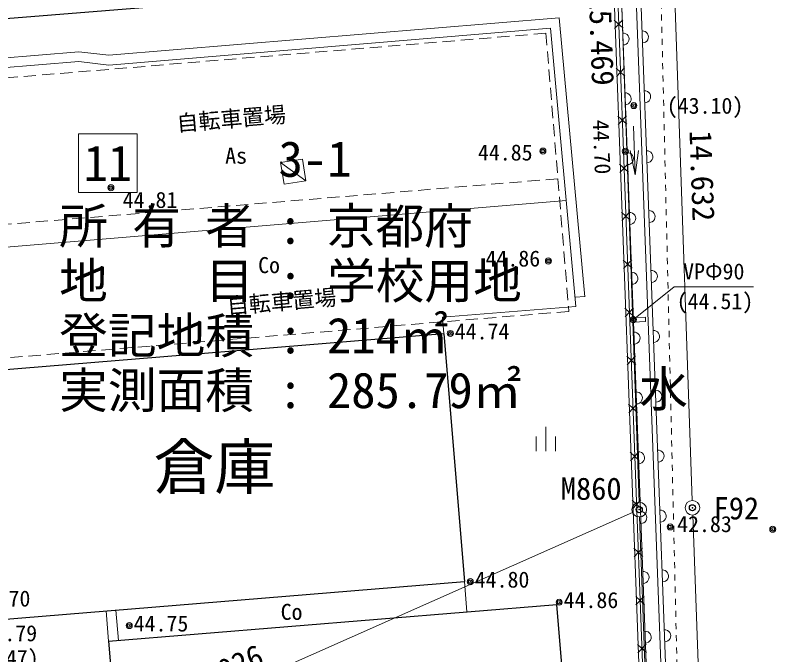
# Model space of a CAD drawing. Units: millimetres, scale not verified. Extents: x -29071210 to -28860960, y -117775216 to -117329466.
# Drawn here: x -28891784 to -28876176, y -117572019 to -117558885 of the extents above; entities that cross this region are included whole.
import ezdxf
from ezdxf.enums import TextEntityAlignment as Align

# ---------------------------------------------------------------- set-up
doc = ezdxf.new("R2010")
doc.units = ezdxf.units.MM
doc.header["$LTSCALE"] = 250
doc.header["$PDMODE"] = 32
doc.header["$PDSIZE"] = 125
for name, pattern in [('USER4', [2.5, 1.5, -1]), ('USER6', [1.5, 1, -0.5]), ('USER8', [1, 0.5, -0.5])]:
    doc.linetypes.add(name, pattern=pattern)
for name, color, linetype, lineweight in [('S-SUV', 7, 'Continuous', 13), ('S-SUV-HTXT', 7, 'Continuous', 13), ('S-SUV-ROW', 7, 'Continuous', 15), ('S-SUV-SRVR', 3, 'Continuous', 13), ('S-SUV-STR', 1, 'Continuous', 25)]:
    doc.layers.add(name, color=color, linetype=linetype, lineweight=lineweight)
doc.layers.add('S-SUV-BMK', color=7, linetype='Continuous')
doc.styles.add('ＭＳ ゴシック', font='')
doc.styles.get('ＭＳ ゴシック').set_extended_font_data('MS Gothic')

# ---------------------------------------------------------------- blocks, each defined once
blk = doc.blocks.new('ﾌﾟﾛｯﾄﾏｰｸ-03_1')
at = {"color": 3, "linetype": 'Continuous', "lineweight": 25}
blk.add_circle((0, 0), 0.5, dxfattribs=at)
at = {"color": 3}
blk.add_point((0, 0), dxfattribs=at)
blk = doc.blocks.new('open_arrow')
at = {"color": 0, "linetype": 'Continuous', "lineweight": -2}
blk.add_lwpolyline([(7.5, 1.25), (0, 0), (7.5, -1.25)], dxfattribs=at)
blk = doc.blocks.new('荒地')
at = {"color": 7, "linetype": 'Continuous', "lineweight": 13}
for p, q in [((0, -1.25), (0, 1.25)), ((-1, 0.25), (-1, -1.25)), ((1, 0.25), (1, -1.25))]:
    blk.add_line(p, q, dxfattribs=at)
blk = doc.blocks.new('ﾌﾟﾛｯﾄﾏｰｸ-03')
at = {"color": 7, "linetype": 'Continuous', "lineweight": 15}
blk.add_circle((0, 0), 0.5, dxfattribs=at)
at = {"color": 7}
blk.add_point((0, 0), dxfattribs=at)

msp = doc.modelspace()

# ---------------------------------------------------------------- linework, layer by layer
at = {"layer": 'S-SUV'}
for p, q in [((-28878572, -117583333), (-28879711, -117552697.3)), ((-28878500.8, -117583230.3), (-28879637.4, -117552657.4)), ((-28878422.1, -117583327.4), (-28879563.8, -117552617.8)), ((-28878122.3, -117583317.3), (-28879255.7, -117552830.6)), ((-28880619, -117558938), (-28889861.1, -117559707.8)), ((-28880619, -117558938), (-28880096, -117564668)), ((-28879307.5, -117559151.7), (-28879490.7, -117558984)), ((-28879484.2, -117559158.3), (-28879314, -117558977.4)), ((-28880800.1, -117559153.8), (-28889864.1, -117559908.8)), ((-28880800.1, -117559153.8), (-28880279, -117564863.6)), ((-28890476.9, -117559637.7), (-28896671.1, -117560136.5)), ((-28890476.9, -117559637.7), (-28889861.1, -117559707.8)), ((-28896677, -117560336.4), (-28890477, -117559839)), ((-28890477, -117559839), (-28889864.1, -117559908.8)), ((-28879270.9, -117560137.9), (-28879454, -117559970.2)), ((-28879447.5, -117560144.5), (-28879277.3, -117559963.6)), ((-28879234.2, -117561124.2), (-28879417.3, -117560956.4)), ((-28879410.8, -117561130.7), (-28879240.7, -117560949.8)), ((-28879096.3, -117561163.9), (-28879059.1, -117562163.2)), ((-28885888, -117561838), (-28886337, -117561908)), ((-28886337, -117561908), (-28886267, -117562357)), ((-28885818, -117562287), (-28886337, -117561908)), ((-28886328.5, -117561898.8), (-28886330, -117561889)), ((-28885818, -117562287), (-28885888, -117561838)), ((-28879197.5, -117562110.4), (-28879380.7, -117561942.6)), ((-28879374.2, -117562117), (-28879204, -117561936.1)), ((-28886267, -117562357), (-28885818, -117562287)), ((-28893374, -117563762), (-28880477.1, -117562692.9)), ((-28879160.9, -117563096.6), (-28879344, -117562928.8)), ((-28879337.5, -117563103.2), (-28879167.3, -117562922.3)), ((-28879124.2, -117564082.8), (-28879307.3, -117563915.1)), ((-28879300.8, -117564089.4), (-28879130.7, -117563908.5)), ((-28880095, -117564660), (-28880294.2, -117564678.2)), ((-28880279, -117564863.6), (-28883013.1, -117565087.7)), ((-28879087.5, -117565069.1), (-28879270.7, -117564901.3)), ((-28879264.2, -117565075.6), (-28879094, -117564894.7)), ((-28882985, -117565431), (-28883013.1, -117565087.7)), ((-28879050.9, -117566055.3), (-28879234, -117565887.5)), ((-28879227.5, -117566061.8), (-28879057.3, -117565880.9)), ((-28879014.2, -117567041.5), (-28879197.3, -117566873.7)), ((-28879190.8, -117567048.1), (-28879020.7, -117566867.2)), ((-28878977.5, -117568027.7), (-28879160.7, -117567860)), ((-28879154.2, -117568034.3), (-28878984, -117567853.4)), ((-28878940.9, -117569013.9), (-28879124, -117568846.2)), ((-28879117.5, -117569020.5), (-28878947.3, -117568839.6)), ((-28878904.2, -117570000.2), (-28879087.3, -117569832.4)), ((-28879080.8, -117570006.7), (-28878910.7, -117569825.8)), ((-28882564.2, -117570516.2), (-28882513.1, -117571140)), ((-28878867.5, -117570986.4), (-28879050.7, -117570818.6)), ((-28879044.2, -117570993), (-28878874, -117570812.1)), ((-28889919.1, -117571118.8), (-28889866, -117571742)), ((-28889719.8, -117571102.5), (-28889666.7, -117571725.7)), ((-28878830.9, -117571972.6), (-28879014, -117571804.8)), ((-28879007.5, -117571979.2), (-28878837.3, -117571798.3))]:
    msp.add_line(p, q, dxfattribs=at)
at = {"layer": 'S-SUV', "linetype": 'USER6'}
for p, q in [((-28880894.2, -117559254.2), (-28894097.4, -117560347.5)), ((-28880894.2, -117559254.2), (-28880421, -117564967.8)), ((-28880646.6, -117562244), (-28893849.8, -117563337.3)), ((-28880421, -117564967.8), (-28893624.2, -117566061.1))]:
    msp.add_line(p, q, dxfattribs=at)
at = {"layer": 'S-SUV', "linetype": 'USER4'}
for p, q in [((-28879099.9, -117565095.8), (-28878850.1, -117565086.5)), ((-28879096.6, -117565185.7), (-28878846.8, -117565176.4)), ((-28878850.1, -117565086.5), (-28878846.8, -117565176.4))]:
    msp.add_line(p, q, dxfattribs=at)
at = {"layer": 'S-SUV'}
for centre, radius, start, end in [((-28879310.6, -117559373.8), 122.9, 271.1694, 93.08897), ((-28878912.1, -117559330.3), 123.1, 271.23797, 93.02041), ((-28879264.9, -117560602.2), 122.9, 271.1694, 93.08897), ((-28878866.4, -117560560.1), 123.1, 271.23797, 93.02041), ((-28879219.3, -117561830.6), 122.9, 271.1694, 93.08897), ((-28878820.6, -117561790), 123.1, 271.23797, 93.02041), ((-28879173.6, -117563059), 122.9, 271.1694, 93.08897), ((-28878774.9, -117563019.9), 123.1, 271.23797, 93.02041), ((-28879127.9, -117564287.4), 122.9, 271.1694, 93.08897), ((-28878729.2, -117564249.7), 123.1, 271.23797, 93.02041), ((-28879082.3, -117565515.8), 122.9, 271.1694, 93.08897), ((-28878683.5, -117565479.6), 123.1, 271.23797, 93.02041), ((-28878637.7, -117566709.4), 123.1, 271.23797, 93.02041), ((-28879036.6, -117566744.1), 122.9, 271.1694, 93.08897), ((-28878592, -117567939.3), 123.1, 271.23797, 93.02041), ((-28878990.9, -117567972.5), 122.9, 271.1694, 93.08897), ((-28878945.2, -117569200.9), 122.9, 271.1694, 93.08897), ((-28878546.3, -117569169.1), 123.1, 271.23797, 93.02041), ((-28878899.6, -117570429.3), 122.9, 271.1694, 93.08897), ((-28878500.6, -117570399), 123.1, 271.23797, 93.02041), ((-28878853.9, -117571657.7), 122.9, 271.1694, 93.08897), ((-28878454.8, -117571628.9), 123.1, 271.23797, 93.02041)]:
    msp.add_arc(centre, radius, start, end, dxfattribs=at)
at = {"layer": 'S-SUV-HTXT', "lineweight": 15}
msp.add_lwpolyline([(-28889282.3, -117561323.5), (-28890482.3, -117561323.5), (-28890482.3, -117562523.5), (-28889282.3, -117562523.5)], close=True, dxfattribs=at)
at = {"layer": 'S-SUV-HTXT'}
msp.add_lwpolyline([(-28879097.8, -117565135.4), (-28878263, -117564460.2), (-28876632.8, -117564460.2)], dxfattribs=at)
at = {"layer": 'S-SUV-ROW'}
for p, q in [((-28878982.2, -117568888.1), (-28879507.5, -117553728)), ((-28891664.9, -117574657.9), (-28879114.1, -117569098.7)), ((-28878414.5, -117584174.4), (-28878971.4, -117569187.9)), ((-28877881.1, -117569148.8), (-28877337.3, -117583784.5))]:
    msp.add_line(p, q, dxfattribs=at)
at = {"layer": 'S-SUV-STR'}
for p, q in [((-28897564, -117559404.9), (-28886777.9, -117558526.9)), ((-28882985, -117565431), (-28893061, -117566256.5)), ((-28882985, -117565431), (-28882564.2, -117570516.2)), ((-28892636, -117571341.4), (-28882564.2, -117570516.2)), ((-28889866, -117571742), (-28880669, -117570989)), ((-28880354.3, -117574716), (-28880669, -117570989)), ((-28889866, -117571742), (-28889563.3, -117575493.6))]:
    msp.add_line(p, q, dxfattribs=at)

# ---------------------------------------------------------------- block references
at = {"layer": 'S-SUV', "xscale": 66.7, "yscale": 66.7, "rotation": 92.1}
msp.add_blockref('open_arrow', (-28879059.1, -117562163.2), dxfattribs=at)
at = {"layer": 'S-SUV', "xscale": 200, "yscale": 200}
msp.add_blockref('荒地', (-28880896.3, -117567586.7), dxfattribs=at)
at = {"layer": 'S-SUV-BMK', "xscale": 300, "yscale": 300}
for p in [(-28878977, -117569038), (-28877886.7, -117568998.9)]:
    msp.add_blockref('ﾌﾟﾛｯﾄﾏｰｸ-03', p, dxfattribs=at)
at = {"layer": 'S-SUV-SRVR', "xscale": 75, "yscale": 75}
for p in [(-28879088.9, -117560741.6), (-28880954, -117561676), (-28879263.9, -117561677.6), (-28889820, -117562427), (-28880841, -117563932), (-28879097.8, -117565135.4), (-28882855.1, -117565420.6), (-28878342.7, -117569392), (-28876238, -117569441), (-28882445, -117570517.8), (-28880620.8, -117570938.6), (-28889443.7, -117571419.3)]:
    msp.add_blockref('ﾌﾟﾛｯﾄﾏｰｸ-03_1', p, dxfattribs=at)

# ---------------------------------------------------------------- texts
at = {"layer": 'S-SUV-BMK', "style": 'ＭＳ ゴシック'}
for s, p in [('M860', (-28880586.3, -117568377.9)), ('F92', (-28877452.2, -117568780.9))]:
    msp.add_text(s, height=458.2, dxfattribs=at).set_placement(p, align=Align.TOP_LEFT)
at = {"layer": 'S-SUV-HTXT', "style": 'ＭＳ ゴシック'}
for s, rotation, p in [('15.469', 271.984, (-28879748.8, -117559396.3)), ('14.632', 271.984, (-28877685.2, -117562181.4)), ('14.026', 23.89, (-28887589.8, -117572374.4))]:
    msp.add_text(s, height=458.2, rotation=rotation, dxfattribs=at).set_placement(p, align=Align.MIDDLE_CENTER)
for p in [(-28888450.3, -117561369.3), (-28887416.1, -117565122.5)]:
    msp.add_text('自転車置場', height=329.9, rotation=4.823, dxfattribs=at).set_placement(p, align=Align.BOTTOM_LEFT)
for s, height, p in [('11', 733.1, (-28889882.3, -117561923.5)), ('Co', 329.9, (-28886574.3, -117564016.7)), ('倉庫', 916.4, (-28887695.6, -117568159.3)), ('Co', 329.9, (-28886112.4, -117571137.4))]:
    msp.add_text(s, height=height, dxfattribs=at).set_placement(p, align=Align.MIDDLE_CENTER)
msp.add_text('3-1', height=733.1, dxfattribs=at).set_placement((-28884882.3, -117562423.5), align=Align.BOTTOM_RIGHT)
for s, height, p in [('As', 329.9, (-28887475.3, -117562033.6)), ('所 有 者 : 京都府', 733.1, (-28890882.3, -117563798.5)), ('地\u3000\u3000目 : 学校用地', 733.1, (-28890882.3, -117564923.5)), ('登記地積 : 214㎡', 733.1, (-28890882.3, -117566048.5)), ('実測面積 : 285.79㎡', 733.1, (-28890882.3, -117567173.5)), ('水', 733.1, (-28878978.3, -117567146.7))]:
    msp.add_text(s, height=height, dxfattribs=at).set_placement(p, align=Align.BOTTOM_LEFT)
at = {"layer": 'S-SUV-SRVR', "style": 'ＭＳ ゴシック'}
for s, p in [('(43.10)', (-28877627.2, -117561007.3)), ('(44.51)', (-28877423, -117565020.4)), ('(44.47)', (-28892088.8, -117572345.4))]:
    msp.add_text(s, height=329.9, dxfattribs=at).set_placement(p, align=Align.BOTTOM_CENTER)
msp.add_text('44.70', height=329.9, rotation=272.129, dxfattribs=at).set_placement((-28880029.3, -117561040.1), align=Align.BOTTOM_LEFT)
for s, p in [('44.85', (-28882288.4, -117561967.4)), ('44.81', (-28889578.6, -117562941)), ('44.86', (-28882132.3, -117564144.9)), ('44.74', (-28882764.3, -117565640.8)), ('42.83', (-28878200.4, -117569598.4)), ('44.80', (-28882354.2, -117570738)), ('44.70', (-28892594.1, -117571127.3)), ('44.86', (-28880529.9, -117571158.7)), ('44.75', (-28889352.8, -117571639.4)), ('44.79', (-28892455.8, -117571840.1))]:
    msp.add_text(s, height=329.9, dxfattribs=at).set_placement(p, align=Align.BOTTOM_LEFT)

# ---------------------------------------------------------------- next in the draw order: wipeouts: each hides what was drawn before it
msp.add_wipeout([(-28878122.9, -117564410.2), (-28876772.9, -117564410.2), (-28876772.9, -117563960.2), (-28878122.9, -117563960.2)])

# ---------------------------------------------------------------- next in the draw order: linework, layer by layer
at = {"layer": 'S-SUV'}
msp.add_line((-28878022.4, -117583312.6), (-28879148.5, -117553024), dxfattribs=at)
at = {"layer": 'S-SUV', "linetype": 'USER8'}
msp.add_line((-28878054, -117578490), (-28878552, -117557567), dxfattribs=at)
at = {"layer": 'S-SUV-ROW'}
msp.add_line((-28878388.2, -117554525.4), (-28877891.9, -117568848.9), dxfattribs=at)

# ---------------------------------------------------------------- next in the draw order: texts
at = {"layer": 'S-SUV-HTXT', "style": 'ＭＳ ゴシック'}
msp.add_text('VPΦ90', height=329.9, dxfattribs=at).set_placement((-28877447.9, -117564410.2), align=Align.BOTTOM_CENTER)

doc.saveas('drawing.dxf')
